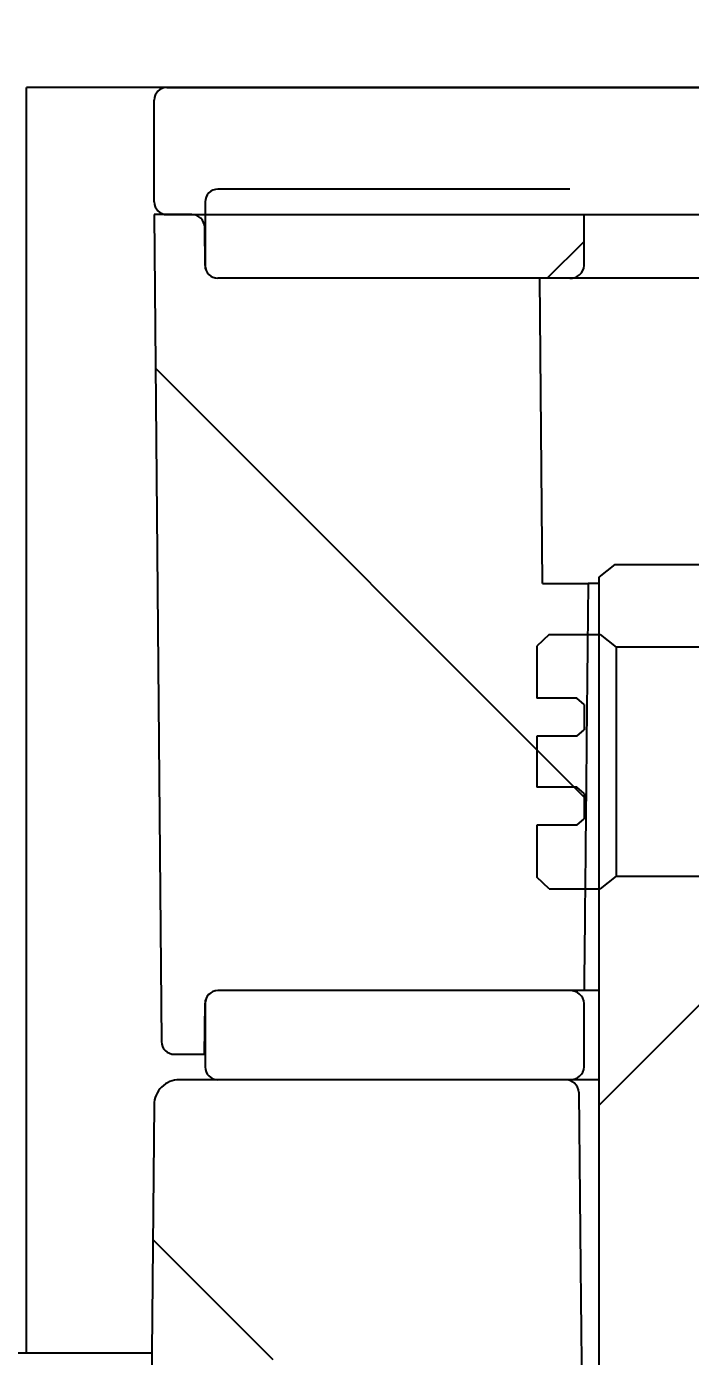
# Model space of a CAD drawing. Header units: millimetres. Extents: x 0 to 4637, y 0 to 3023.
# Drawn here: x 3233.12 to 3254.42, y 2679.6 to 2722.26 of the extents above; entities that cross this region are included whole.
import ezdxf

# ---------------------------------------------------------------- set-up
doc = ezdxf.new("R2010")
doc.units = ezdxf.units.MM
for name, color, linetype in [('ABVP_MAIN_PLASTI', 7, 'Continuous'), ('ABVP_PLASTIC_HOS', 7, 'Continuous'), ('Default', 7, 'Continuous'), ('GASKET_ABVP_HOUS', 7, 'Continuous'), ('KNOB_FOR_CABINET', 7, 'Continuous'), ('M6_INSERT_NUT-CO', 7, 'Continuous'), ('OP_VALVE_MOUNTIN', 7, 'Continuous'), ('WALL', 7, 'Continuous')]:
    doc.layers.add(name, color=color, linetype=linetype)
doc.styles.add('SEACAD_Solid_Edge_ANSI', font='seans.ttf')
doc.dimstyles.new('ANSI_(mm)', dxfattribs={"dimtxt": 4.445, "dimasz": 4.445, "dimexe": 2.2225, "dimexo": 2.2225, "dimgap": 1.11125, "dimtad": 0, "dimtih": 1, "dimtoh": 1, "dimdec": 0, "dimlfac": 7.692308, "dimdsep": 46, "dimtxsty": 'SEACAD_Solid_Edge_ANSI', "dimblk1": '_SE_FILLED', "dimblk2": '_SE_FILLED', "dimsah": 1, "dimcen": 2.2225, "dimadec": 0, "dimazin": 0, "dimtfac": 0.8, "dimtdec": 3, "dimtofl": 0, "dimtmove": 0, "dimatfit": 3, "dimfxl": 1, "dimtolj": 1, "dimarcsym": 0})

# ---------------------------------------------------------------- blocks, each defined once
blk = doc.blocks.new('SE11')
at = {"layer": 'ABVP_MAIN_PLASTI', "linetype": 'Continuous'}
h = blk.add_hatch(dxfattribs=at)
h.set_pattern_fill('ANSI34', angle=90, style=0)
edge = h.paths.add_edge_path()
edge.add_spline(control_points=[(389.6253, 340.8467), (389.6293, 341.2513), (389.6333, 341.656), (389.6373, 342.0606), (389.6402, 342.3493), (389.6431, 342.638), (389.646, 342.9267)], knot_values=[0, 0, 0, 0, 0.009339, 0.009339, 0.009339, 0.016001, 0.016001, 0.016001, 0.016001], degree=3, periodic=0)
edge.add_line((389.646, 342.9267), (389.4129, 342.9267))
edge.add_line((389.4129, 342.9267), (389.3985, 344.4867))
edge.add_line((389.3985, 344.4867), (387.7526, 344.4867))
edge.add_spline(control_points=[(387.7526, 344.4867), (387.7358, 344.4867), (387.7189, 344.4936), (387.6949, 344.5174), (387.6878, 344.534), (387.6876, 344.5511)], knot_values=[0, 0, 0, 0, 0.5, 0.5, 1, 1, 1, 1], degree=3, periodic=0)
edge.add_line((387.6876, 344.5511), (387.6859, 344.7473))
edge.add_spline(control_points=[(387.6859, 344.7473), (387.6858, 344.7643), (387.6786, 344.781), (387.6547, 344.8047), (387.6378, 344.8117), (387.6209, 344.8117)], knot_values=[0, 0, 0, 0, 0.5, 0.5, 1, 1, 1, 1], degree=3, periodic=0)
edge.add_line((387.6209, 344.8117), (387.4281, 344.8117))
edge.add_line((387.4281, 344.8117), (387.465, 340.5861))
edge.add_spline(control_points=[(387.465, 340.5861), (387.4652, 340.569), (387.4723, 340.5524), (387.4963, 340.5286), (387.5132, 340.5217), (387.53, 340.5217)], knot_values=[0, 0, 0, 0, 0.5, 0.5, 1, 1, 1, 1], degree=3, periodic=0)
edge.add_line((387.53, 340.5217), (387.6853, 340.5217))
edge.add_line((387.6853, 340.5217), (387.6876, 340.7823))
edge.add_spline(control_points=[(387.6876, 340.7823), (387.6878, 340.7993), (387.6948, 340.8159), (387.719, 340.8399), (387.7358, 340.8467), (387.7526, 340.8467)], knot_values=[0, 0, 0, 0, 0.5, 0.5, 1, 1, 1, 1], degree=3, periodic=0)
edge.add_line((387.7526, 340.8467), (389.6253, 340.8467))
at = {"layer": 'ABVP_PLASTIC_HOS', "linetype": 'Continuous'}
h = blk.add_hatch(dxfattribs=at)
h.set_pattern_fill('ANSI34', scale=2, angle=90, style=0)
edge = h.paths.add_edge_path()
edge.add_line((387.8821, 338.9617), (389.1426, 338.9617))
edge.add_spline(control_points=[(389.1426, 338.9617), (389.1597, 338.9617), (389.177, 338.9584), (389.2089, 338.9459), (389.2238, 338.9365), (389.2488, 338.913), (389.2591, 338.8987), (389.2731, 338.8672), (389.2769, 338.8502), (389.277, 338.8328)], knot_values=[0, 0, 0, 0, 0.25, 0.25, 0.5, 0.5, 0.75, 0.75, 1, 1, 1, 1], degree=3, periodic=0)
edge.add_line((389.277, 338.8328), (389.2877, 337.6617))
edge.add_line((389.2877, 337.6617), (389.6246, 337.6617))
edge.add_spline(control_points=[(389.6246, 337.6617), (389.6189, 338.2342), (389.6133, 338.8066), (389.6077, 339.3791), (389.6046, 339.6951), (389.6015, 340.0112), (389.5984, 340.3273)], knot_values=[0, 0, 0, 0, 0.013212, 0.013212, 0.013212, 0.020506, 0.020506, 0.020506, 0.020506], degree=3, periodic=0)
edge.add_spline(control_points=[(389.5984, 340.3273), (389.5982, 340.3452), (389.5893, 340.3623), (389.5623, 340.3854), (389.5445, 340.3917), (389.5267, 340.3917)], knot_values=[0, 0, 0, 0, 0.5, 0.5, 1, 1, 1, 1], degree=3, periodic=0)
edge.add_line((389.5267, 340.3917), (387.557, 340.3917))
edge.add_spline(control_points=[(387.557, 340.3917), (387.5402, 340.3917), (387.5232, 340.3884), (387.4919, 340.3755), (387.4776, 340.366), (387.4413, 340.3301), (387.4273, 340.297), (387.427, 340.2628)], knot_values=[0, 0, 0, 0, 0.25, 0.25, 0.5, 0.5, 1, 1, 1, 1], degree=3, periodic=0)
edge.add_line((387.427, 340.2628), (387.4066, 337.9217))
edge.add_line((387.4066, 337.9217), (387.7441, 337.9217))
edge.add_line((387.7441, 337.9217), (387.7521, 338.8328))
edge.add_spline(control_points=[(387.7521, 338.8328), (387.7524, 338.867), (387.7664, 338.9001), (387.8027, 338.936), (387.817, 338.9455), (387.8483, 338.9584), (387.8652, 338.9617), (387.8821, 338.9617)], knot_values=[0, 0, 0, 0, 0.5, 0.5, 0.75, 0.75, 1, 1, 1, 1], degree=3, periodic=0)
at = {"layer": 'GASKET_ABVP_HOUS', "linetype": 'Continuous'}
h = blk.add_hatch(dxfattribs=at)
h.set_pattern_fill('ANSI34', angle=9e-06, style=0)
edge = h.paths.add_edge_path()
edge.add_spline(control_points=[(387.7532, 344.9417), (387.7362, 344.9417), (387.7194, 344.9348), (387.6951, 344.9105), (387.6882, 344.8939), (387.6882, 344.8767)], knot_values=[0, 0, 0, 0, 0.5, 0.5, 1, 1, 1, 1], degree=3, periodic=0)
edge.add_line((387.6882, 344.8767), (387.6882, 344.5517))
edge.add_spline(control_points=[(387.6882, 344.5517), (387.6882, 344.5345), (387.6952, 344.5177), (387.7193, 344.4937), (387.7362, 344.4867), (387.7532, 344.4867)], knot_values=[0, 0, 0, 0, 0.5, 0.5, 1, 1, 1, 1], degree=3, periodic=0)
edge.add_line((387.7532, 344.4867), (389.5528, 344.4867))
edge.add_spline(control_points=[(389.5528, 344.4867), (389.5709, 344.4867), (389.5887, 344.4929), (389.6163, 344.5163), (389.6253, 344.5335), (389.6253, 344.5517)], knot_values=[0, 0, 0, 0, 0.5, 0.5, 1, 1, 1, 1], degree=3, periodic=0)
edge.add_line((389.6253, 344.5517), (389.6253, 344.8767))
edge.add_spline(control_points=[(389.6253, 344.8767), (389.6253, 344.8949), (389.6162, 344.9121), (389.5888, 344.9354), (389.5709, 344.9417), (389.5528, 344.9417)], knot_values=[0, 0, 0, 0, 0.5, 0.5, 1, 1, 1, 1], degree=3, periodic=0)
edge.add_line((389.5528, 344.9417), (387.7532, 344.9417))
h = blk.add_hatch(dxfattribs=at)
h.set_pattern_fill('ANSI34', scale=2, angle=90, style=0)
edge = h.paths.add_edge_path()
edge.add_spline(control_points=[(387.7532, 340.8467), (387.7362, 340.8467), (387.7194, 340.8398), (387.6951, 340.8155), (387.6882, 340.7989), (387.6882, 340.7817)], knot_values=[0, 0, 0, 0, 0.5, 0.5, 1, 1, 1, 1], degree=3, periodic=0)
edge.add_line((387.6882, 340.7817), (387.6882, 340.4567))
edge.add_spline(control_points=[(387.6882, 340.4567), (387.6882, 340.4395), (387.6952, 340.4227), (387.7193, 340.3987), (387.7362, 340.3917), (387.7532, 340.3917)], knot_values=[0, 0, 0, 0, 0.5, 0.5, 1, 1, 1, 1], degree=3, periodic=0)
edge.add_line((387.7532, 340.3917), (389.5528, 340.3917))
edge.add_spline(control_points=[(389.5528, 340.3917), (389.5709, 340.3917), (389.5887, 340.3979), (389.6163, 340.4213), (389.6253, 340.4385), (389.6253, 340.4567)], knot_values=[0, 0, 0, 0, 0.5, 0.5, 1, 1, 1, 1], degree=3, periodic=0)
edge.add_line((389.6253, 340.4567), (389.6253, 340.7817))
edge.add_spline(control_points=[(389.6253, 340.7817), (389.6253, 340.7999), (389.6162, 340.8171), (389.5888, 340.8404), (389.5709, 340.8467), (389.5528, 340.8467)], knot_values=[0, 0, 0, 0, 0.5, 0.5, 1, 1, 1, 1], degree=3, periodic=0)
edge.add_line((389.5528, 340.8467), (387.7532, 340.8467))
at = {"layer": 'KNOB_FOR_CABINET', "linetype": 'Continuous'}
h = blk.add_hatch(dxfattribs=at)
h.set_pattern_fill('LINE', angle=45, style=0)
edge = h.paths.add_edge_path()
edge.add_spline(control_points=[(389.6183, 337.0442), (389.5996, 337.0442), (389.581, 337.0378), (389.567, 337.0251)], knot_values=[0, 0, 0, 0, 1, 1, 1, 1], degree=3, periodic=0)
edge.add_spline(control_points=[(389.567, 337.0251), (389.5571, 337.0162), (389.5472, 337.0072), (389.5374, 336.9982)], knot_values=[0, 0, 0, 0, 1, 1, 1, 1], degree=3, periodic=0)
edge.add_spline(control_points=[(389.5374, 336.9982), (389.5245, 336.9865), (389.5167, 336.9697), (389.5167, 336.9523)], knot_values=[0, 0, 0, 0, 1, 1, 1, 1], degree=3, periodic=0)
edge.add_line((389.5167, 336.9523), (389.5167, 336.8492))
edge.add_spline(control_points=[(389.5167, 336.8492), (389.5167, 336.8313), (389.5084, 336.8143), (389.482, 336.7906), (389.4644, 336.7842), (389.4468, 336.7842)], knot_values=[0, 0, 0, 0, 0.5, 0.5, 1, 1, 1, 1], degree=3, periodic=0)
edge.add_line((389.4468, 336.7842), (388.9418, 336.7842))
edge.add_spline(control_points=[(388.9418, 336.7842), (388.9198, 336.7626), (388.8979, 336.7411), (388.8759, 336.7195)], knot_values=[0, 0, 0, 0, 0.00071, 0.00071, 0.00071, 0.00071], degree=3, periodic=0)
edge.add_line((388.8759, 336.7195), (388.8759, 335.9392))
edge.add_spline(control_points=[(388.8759, 335.9392), (388.8759, 335.9285), (388.8759, 335.9178), (388.8759, 335.9071)], knot_values=[0, 0, 0, 0, 0.000247, 0.000247, 0.000247, 0.000247], degree=3, periodic=0)
edge.add_line((388.8759, 335.9071), (388.8759, 335.8742))
edge.add_spline(control_points=[(388.8759, 335.8742), (388.8759, 335.8641), (388.8771, 335.8542), (388.8817, 335.8347), (388.8852, 335.8252), (388.8986, 335.7984), (388.9118, 335.7826), (388.928, 335.7706)], knot_values=[0, 0, 0, 0, 0.25, 0.25, 0.5, 0.5, 1, 1, 1, 1], degree=3, periodic=0)
edge.add_spline(control_points=[(388.928, 335.7706), (388.9511, 335.7534), (388.9794, 335.7442), (389.0081, 335.7442)], knot_values=[0, 0, 0, 0, 1, 1, 1, 1], degree=3, periodic=0)
edge.add_line((389.0081, 335.7442), (389.5769, 335.7442))
edge.add_ellipse((389.5769, 335.8059), major_axis=(0.0954, 0), ratio=0.647339, start_angle=270, end_angle=293.8122)
edge.add_spline(control_points=[(389.6155, 335.7494), (389.6281, 335.7531), (389.6403, 335.7583), (389.6591, 335.7646), (389.6656, 335.7664), (389.6787, 335.7679), (389.6853, 335.7676), (389.7049, 335.7637), (389.717, 335.7582), (389.7419, 335.7494), (389.7546, 335.7459), (389.7677, 335.7446)], knot_values=[0, 0, 0, 0, 0.25, 0.25, 0.375, 0.375, 0.5, 0.5, 0.75, 0.75, 1, 1, 1, 1], degree=3, periodic=0)
edge.add_ellipse((389.7775, 335.8059), major_axis=(0.081, 0), ratio=0.762202, start_angle=263.07898, end_angle=270)
edge.add_line((389.7775, 335.7442), (390.2876, 335.7442))
edge.add_spline(control_points=[(390.2876, 335.7442), (390.3102, 335.7442), (390.332, 335.7564), (390.3436, 335.7759)], knot_values=[0, 0, 0, 0, 1, 1, 1, 1], degree=3, periodic=0)
edge.add_spline(control_points=[(390.3436, 335.7759), (390.3495, 335.7857), (390.3579, 335.7936), (390.3679, 335.799)], knot_values=[0, 0, 0, 0, 1, 1, 1, 1], degree=3, periodic=0)
edge.add_ellipse((390.4089, 335.7442), major_axis=(0.0764, 0), ratio=0.851189, start_angle=112.01261, end_angle=122.47867)
edge.add_spline(control_points=[(390.3803, 335.8044), (390.3873, 335.8069), (390.3946, 335.8081), (390.4092, 335.809), (390.4166, 335.809), (390.424, 335.8084)], knot_values=[0, 0, 0, 0, 0.5, 0.5, 1, 1, 1, 1], degree=3, periodic=0)
edge.add_ellipse((390.4047, 335.7442), major_axis=(0.1238, 0), ratio=0.524859, start_angle=29.15537, end_angle=81.05042)
edge.add_ellipse((390.6156, 335.8059), major_axis=(0.1177, 0), ratio=0.524859, start_angle=209.15537, end_angle=270)
edge.add_line((390.6156, 335.7442), (391.0433, 335.7442))
edge.add_spline(control_points=[(391.0433, 335.7442), (391.0604, 335.7442), (391.0776, 335.7475), (391.1094, 335.7603), (391.1241, 335.7697), (391.1612, 335.8057), (391.1758, 335.8395), (391.1758, 335.8742)], knot_values=[0, 0, 0, 0, 0.25, 0.25, 0.5, 0.5, 1, 1, 1, 1], degree=3, periodic=0)
edge.add_line((391.1758, 335.8742), (391.1758, 336.7192))
edge.add_spline(control_points=[(391.1758, 336.7192), (391.1537, 336.7409), (391.1317, 336.7625), (391.1096, 336.7842)], knot_values=[0, 0, 0, 0, 0.000714, 0.000714, 0.000714, 0.000714], degree=3, periodic=0)
edge.add_line((391.1096, 336.7842), (390.6046, 336.7842))
edge.add_spline(control_points=[(390.6046, 336.7842), (390.587, 336.7842), (390.5693, 336.7907), (390.5431, 336.8142), (390.5347, 336.8314), (390.5347, 336.8492)], knot_values=[0, 0, 0, 0, 0.5, 0.5, 1, 1, 1, 1], degree=3, periodic=0)
edge.add_line((390.5347, 336.8492), (390.5347, 336.9523))
edge.add_spline(control_points=[(390.5347, 336.9523), (390.5347, 336.9697), (390.5268, 336.9865), (390.514, 336.9982)], knot_values=[0, 0, 0, 0, 1, 1, 1, 1], degree=3, periodic=0)
edge.add_spline(control_points=[(390.514, 336.9982), (390.5042, 337.0072), (390.4943, 337.0162), (390.4844, 337.0251)], knot_values=[0, 0, 0, 0, 1, 1, 1, 1], degree=3, periodic=0)
edge.add_spline(control_points=[(390.4844, 337.0251), (390.4705, 337.0378), (390.4517, 337.0442), (390.4331, 337.0442)], knot_values=[0, 0, 0, 0, 1, 1, 1, 1], degree=3, periodic=0)
edge.add_line((390.4331, 337.0442), (390.3512, 337.0442))
edge.add_line((390.3512, 337.0442), (390.3512, 342.9592))
edge.add_spline(control_points=[(390.3512, 342.9592), (390.3245, 342.9815), (390.2974, 343.0033), (390.2696, 343.0242)], knot_values=[0, 0, 0, 0, 1, 1, 1, 1], degree=3, periodic=0)
edge.add_line((390.2696, 343.0242), (389.7818, 343.0242))
edge.add_spline(control_points=[(389.7818, 343.0242), (389.754, 343.0033), (389.7269, 342.9815), (389.7002, 342.9592)], knot_values=[0, 0, 0, 0, 1, 1, 1, 1], degree=3, periodic=0)
edge.add_line((389.7002, 342.9592), (389.7002, 337.0442))
edge.add_line((389.7002, 337.0442), (389.6183, 337.0442))
h.paths.add_polyline_path([(389.7002, 336.0042), (390.3512, 336.0042), (390.3512, 336.3942), (389.7002, 336.3942)])
at = {"layer": 'M6_INSERT_NUT-CO', "linetype": 'Continuous'}
h = blk.add_hatch(dxfattribs=at)
h.set_pattern_fill('LINE', scale=2, angle=45, style=0)
edge = h.paths.add_edge_path()
edge.add_line((389.5887, 342.1467), (389.3832, 342.1467))
edge.add_line((389.3832, 342.1467), (389.3832, 341.8867))
edge.add_line((389.3832, 341.8867), (389.5887, 341.8867))
edge.add_spline(control_points=[(389.5887, 341.8867), (389.6009, 341.8758), (389.613, 341.865), (389.6253, 341.8542)], knot_values=[0, 0, 0, 0, 1, 1, 1, 1], degree=3, periodic=0)
edge.add_line((389.6253, 341.8542), (389.6253, 341.7242))
edge.add_spline(control_points=[(389.6253, 341.7242), (389.613, 341.7134), (389.6009, 341.7026), (389.5887, 341.6917)], knot_values=[0, 0, 0, 0, 1, 1, 1, 1], degree=3, periodic=0)
edge.add_line((389.5887, 341.6917), (389.3832, 341.6917))
edge.add_line((389.3832, 341.6917), (389.3832, 341.4273))
edge.add_spline(control_points=[(389.3832, 341.4273), (389.4046, 341.407), (389.426, 341.3868), (389.4474, 341.3667)], knot_values=[0, 0, 0, 0, 1, 1, 1, 1], degree=3, periodic=0)
edge.add_line((389.4474, 341.3667), (389.7073, 341.3667))
edge.add_spline(control_points=[(389.7073, 341.3667), (389.7343, 341.389), (389.7616, 341.4108), (389.7897, 341.4317)], knot_values=[0, 0, 0, 0, 1, 1, 1, 1], degree=3, periodic=0)
edge.add_line((389.7897, 341.4317), (389.7897, 342.6017))
edge.add_spline(control_points=[(389.7897, 342.6017), (389.7616, 342.6225), (389.7342, 342.6444), (389.7073, 342.6667)], knot_values=[0, 0, 0, 0, 1, 1, 1, 1], degree=3, periodic=0)
edge.add_line((389.7073, 342.6667), (389.4474, 342.6667))
edge.add_spline(control_points=[(389.4474, 342.6667), (389.426, 342.6466), (389.4046, 342.6264), (389.3832, 342.6061)], knot_values=[0, 0, 0, 0, 1, 1, 1, 1], degree=3, periodic=0)
edge.add_line((389.3832, 342.6061), (389.3832, 342.3417))
edge.add_line((389.3832, 342.3417), (389.5887, 342.3417))
edge.add_spline(control_points=[(389.5887, 342.3417), (389.6009, 342.3308), (389.613, 342.32), (389.6253, 342.3092)], knot_values=[0, 0, 0, 0, 1, 1, 1, 1], degree=3, periodic=0)
edge.add_line((389.6253, 342.3092), (389.6253, 342.1792))
edge.add_spline(control_points=[(389.6253, 342.1792), (389.613, 342.1684), (389.6009, 342.1576), (389.5887, 342.1467)], knot_values=[0, 0, 0, 0, 1, 1, 1, 1], degree=3, periodic=0)
at = {"layer": 'OP_VALVE_MOUNTIN', "linetype": 'Continuous'}
h = blk.add_hatch(dxfattribs=at)
h.set_pattern_fill('ANSI32', angle=90, style=0)
edge = h.paths.add_edge_path()
edge.add_line((387.4932, 344.8117), (397.5744, 344.8117))
edge.add_line((397.5744, 344.8117), (397.5744, 345.4617))
edge.add_line((397.5744, 345.4617), (387.4932, 345.4617))
edge.add_spline(control_points=[(387.4932, 345.4617), (387.4761, 345.4617), (387.4592, 345.4547), (387.4351, 345.4306), (387.4281, 345.4138), (387.4281, 345.3967)], knot_values=[0, 0, 0, 0, 0.5, 0.5, 1, 1, 1, 1], degree=3, periodic=0)
edge.add_line((387.4281, 345.3967), (387.4281, 344.8767))
edge.add_spline(control_points=[(387.4281, 344.8767), (387.4281, 344.8596), (387.4352, 344.8427), (387.4592, 344.8187), (387.4761, 344.8117), (387.4932, 344.8117)], knot_values=[0, 0, 0, 0, 0.5, 0.5, 1, 1, 1, 1], degree=3, periodic=0)
at = {"layer": 'WALL', "linetype": 'Continuous'}
h = blk.add_hatch(dxfattribs=at)
h.set_pattern_fill('LINE', scale=2, angle=45, style=0)
h.paths.add_polyline_path([(386.7756, 338.9942), (386.7756, 345.4617), (394.906, 345.4617), (394.906, 351.9942), (373.7756, 351.9942), (373.7756, 338.9942)])
at = {"layer": 'ABVP_MAIN_PLASTI', "color": 7, "linetype": 'Continuous'}
for p, q in [((387.4281, 344.8117), (387.465, 340.5861)), ((387.6209, 344.8117), (387.4281, 344.8117)), ((387.6876, 344.5511), (387.6859, 344.7473)), ((389.3985, 344.4867), (387.7526, 344.4867)), ((389.4129, 342.9267), (389.3985, 344.4867)), ((389.4129, 342.9267), (389.646, 342.9267)), ((389.7002, 342.9267), (389.646, 342.9267)), ((389.6253, 340.8467), (387.7526, 340.8467)), ((389.7002, 340.8467), (389.6253, 340.8467)), ((387.6853, 340.5217), (387.6876, 340.7823)), ((387.53, 340.5217), (387.6853, 340.5217)), ((387.6853, 340.5217), (387.6882, 340.5217))]:
    blk.add_line(p, q, dxfattribs=at)
for points, knots in [([(387.6859, 344.7473), (387.6858, 344.7643), (387.6786, 344.781), (387.6547, 344.8047), (387.6378, 344.8117), (387.6209, 344.8117)], [0, 0, 0, 0, 0.5, 0.5, 1, 1, 1, 1]), ([(387.6876, 344.5511), (387.6878, 344.534), (387.6949, 344.5174), (387.7189, 344.4936), (387.7358, 344.4867), (387.7526, 344.4867)], [0, 0, 0, 0, 0.5, 0.5, 1, 1, 1, 1]), ([(389.646, 342.9267), (389.6431, 342.638), (389.6402, 342.3493), (389.6373, 342.0606), (389.6333, 341.656), (389.6293, 341.2513), (389.6253, 340.8467)], [0, 0, 0, 0, 0.416379, 0.416379, 0.416379, 1, 1, 1, 1]), ([(387.7526, 340.8467), (387.7358, 340.8467), (387.719, 340.8399), (387.6948, 340.8159), (387.6878, 340.7993), (387.6876, 340.7823)], [0, 0, 0, 0, 0.5, 0.5, 1, 1, 1, 1]), ([(387.465, 340.5861), (387.4652, 340.569), (387.4723, 340.5524), (387.4963, 340.5286), (387.5132, 340.5217), (387.53, 340.5217)], [0, 0, 0, 0, 0.5, 0.5, 1, 1, 1, 1])]:
    blk.add_open_spline(points, degree=3, knots=knots, dxfattribs=at)
at = {"layer": 'ABVP_PLASTIC_HOS', "color": 7, "linetype": 'Continuous'}
for p, q in [((389.5267, 340.3917), (387.557, 340.3917)), ((387.427, 340.2628), (387.4066, 337.9217))]:
    blk.add_line(p, q, dxfattribs=at)
for points, knots in [([(387.557, 340.3917), (387.5402, 340.3917), (387.5232, 340.3884), (387.4919, 340.3755), (387.4776, 340.366), (387.4413, 340.3301), (387.4273, 340.297), (387.427, 340.2628)], [0, 0, 0, 0, 0.25, 0.25, 0.5, 0.5, 1, 1, 1, 1]), ([(389.5984, 340.3273), (389.5982, 340.3452), (389.5893, 340.3623), (389.5623, 340.3854), (389.5445, 340.3917), (389.5267, 340.3917)], [0, 0, 0, 0, 0.5, 0.5, 1, 1, 1, 1]), ([(389.5984, 340.3273), (389.6015, 340.0112), (389.6046, 339.6951), (389.6077, 339.3791), (389.6133, 338.8066), (389.6189, 338.2342), (389.6246, 337.6617)], [0, 0, 0, 0, 0.355713, 0.355713, 0.355713, 1, 1, 1, 1])]:
    blk.add_open_spline(points, degree=3, knots=knots, dxfattribs=at)
at = {"layer": 'GASKET_ABVP_HOUS', "color": 7, "linetype": 'Continuous'}
for p, q in [((389.5528, 344.9417), (387.7532, 344.9417)), ((387.6882, 344.8767), (387.6882, 344.5517)), ((389.6253, 344.5517), (389.6253, 344.8117)), ((389.5528, 344.4867), (387.7532, 344.4867)), ((390.4999, 344.4867), (389.5528, 344.4867)), ((389.5528, 340.8467), (387.7532, 340.8467)), ((387.6882, 340.7817), (387.6882, 340.4567)), ((389.6253, 340.4567), (389.6253, 340.7817)), ((389.5528, 340.3917), (387.7532, 340.3917)), ((389.7002, 340.3917), (389.5528, 340.3917))]:
    blk.add_line(p, q, dxfattribs=at)
for points in [[(387.7532, 344.9417), (387.7362, 344.9417), (387.7194, 344.9348), (387.6951, 344.9105), (387.6882, 344.8939), (387.6882, 344.8767)], [(387.6882, 344.5517), (387.6882, 344.5345), (387.6952, 344.5177), (387.7193, 344.4937), (387.7362, 344.4867), (387.7532, 344.4867)], [(389.5528, 344.4867), (389.5709, 344.4867), (389.5887, 344.4929), (389.6163, 344.5163), (389.6253, 344.5335), (389.6253, 344.5517)], [(387.7532, 340.8467), (387.7362, 340.8467), (387.7194, 340.8398), (387.6951, 340.8155), (387.6882, 340.7989), (387.6882, 340.7817)], [(389.6253, 340.7817), (389.6253, 340.7999), (389.6162, 340.8171), (389.5888, 340.8404), (389.5709, 340.8467), (389.5528, 340.8467)], [(387.6882, 340.4567), (387.6882, 340.4395), (387.6952, 340.4227), (387.7193, 340.3987), (387.7362, 340.3917), (387.7532, 340.3917)], [(389.5528, 340.3917), (389.5709, 340.3917), (389.5887, 340.3979), (389.6163, 340.4213), (389.6253, 340.4385), (389.6253, 340.4567)]]:
    blk.add_open_spline(points, degree=3, knots=[0, 0, 0, 0, 0.5, 0.5, 1, 1, 1, 1], dxfattribs=at)
at = {"layer": 'KNOB_FOR_CABINET', "color": 7, "linetype": 'Continuous'}
for p, q in [((389.7818, 343.0242), (389.7002, 342.9592)), ((389.7818, 343.0242), (390.2696, 343.0242)), ((389.7002, 342.9592), (389.7002, 337.0442))]:
    blk.add_line(p, q, dxfattribs=at)
at = {"layer": 'M6_INSERT_NUT-CO', "color": 7, "linetype": 'Continuous'}
for p, q in [((389.4474, 342.6667), (389.3832, 342.6061)), ((389.4474, 342.6667), (389.7073, 342.6667)), ((389.7073, 342.6667), (389.7897, 342.6017)), ((389.3832, 342.6061), (389.3832, 342.3417)), ((390.263, 342.6017), (389.7897, 342.6017)), ((389.7897, 342.6017), (389.7897, 341.4317)), ((389.5887, 342.3417), (389.3832, 342.3417)), ((389.6253, 342.3092), (389.5887, 342.3417)), ((389.6253, 342.3092), (389.6253, 342.1792)), ((389.5887, 342.1467), (389.6253, 342.1792)), ((389.5887, 342.1467), (389.3832, 342.1467)), ((389.3832, 342.1467), (389.3832, 341.8867)), ((389.5887, 341.8867), (389.3832, 341.8867)), ((389.6253, 341.8542), (389.5887, 341.8867)), ((389.6253, 341.8542), (389.6253, 341.7242)), ((389.5887, 341.6917), (389.6253, 341.7242)), ((389.5887, 341.6917), (389.3832, 341.6917)), ((389.3832, 341.6917), (389.3832, 341.4273)), ((389.4474, 341.3667), (389.3832, 341.4273)), ((389.7897, 341.4317), (389.7073, 341.3667)), ((389.7897, 341.4317), (390.263, 341.4317)), ((389.4474, 341.3667), (389.7073, 341.3667))]:
    blk.add_line(p, q, dxfattribs=at)
at = {"layer": 'OP_VALVE_MOUNTIN', "color": 7, "linetype": 'Continuous'}
for p, q in [((387.4932, 345.4617), (397.5744, 345.4617)), ((387.4281, 344.8767), (387.4281, 345.3967)), ((387.4932, 344.8117), (397.5744, 344.8117))]:
    blk.add_line(p, q, dxfattribs=at)
for points in [[(387.4932, 345.4617), (387.4761, 345.4617), (387.4592, 345.4547), (387.4351, 345.4306), (387.4281, 345.4138), (387.4281, 345.3967)], [(387.4281, 344.8767), (387.4281, 344.8596), (387.4352, 344.8427), (387.4592, 344.8187), (387.4761, 344.8117), (387.4932, 344.8117)]]:
    blk.add_open_spline(points, degree=3, knots=[0, 0, 0, 0, 0.5, 0.5, 1, 1, 1, 1], dxfattribs=at)
at = {"layer": 'WALL', "color": 7, "linetype": 'Continuous'}
for p, q in [((386.7756, 338.9942), (386.7756, 345.4617)), ((394.906, 345.4617), (386.7756, 345.4617)), ((386.7756, 338.9942), (373.7756, 338.9942)), ((387.4159, 338.9942), (386.7756, 338.9942))]:
    blk.add_line(p, q, dxfattribs=at)
blk = doc.blocks.new('_SE_FILLED')
at = {"color": 0}
blk.add_line((0, 0), (-1, 0), dxfattribs=at)
blk.add_solid([(0, 0), (-1, -0.1665), (-1, 0.1665), (0, 0)], dxfattribs=at)
blk = doc.blocks.new('*D91')
at = {"layer": 'Default', "color": 0, "linetype": 'Continuous', "lineweight": -2}
for p, q in [((3230.895, 2720.313), (3124.842, 2720.313)), ((3127.064, 2715.868), (3127.064, 2703.348)), ((3127.064, 2684.151), (3127.064, 2696.671)), ((3230.895, 2679.706), (3124.842, 2679.706))]:
    blk.add_line(p, q, dxfattribs=at)
at = {"layer": 'Defpoints', "color": 0}
for p in [(3127.064, 2720.313), (3233.117, 2720.313), (3233.117, 2679.706)]:
    blk.add_point(p, dxfattribs=at)
at = {"layer": 'Default', "color": 0, "linetype": 'ByBlock', "lineweight": -2, "xscale": 4.445, "yscale": 4.445, "zscale": 4.445}
for p, rotation in [((3127.064, 2720.313), 90), ((3127.064, 2679.706), 270)]:
    blk.add_blockref('_SE_FILLED', p, dxfattribs=dict(at, rotation=rotation))
at = {"layer": 'Default', "color": 0, "insert": (3127.064, 2700.009), "char_height": 4.445, "attachment_point": 5, "style": 'SEACAD_Solid_Edge_ANSI'}
blk.add_mtext('\\A1;\\A1;  X {}', dxfattribs=at)

msp = doc.modelspace()

# ---------------------------------------------------------------- block references
at = {"layer": 'Default', "xscale": 6.278552465, "yscale": 6.278552465, "zscale": 6.278552465}
msp.add_blockref('SE11', (804.7265, 551.3132), dxfattribs=at)

# ---------------------------------------------------------------- dimensions: what is measured, and where the dimension line sits
at = {"layer": 'Default', "color": 7, "linetype": 'Continuous'}
dim = msp.add_linear_dim(base=(3127.0642, 2720.3125), p1=(3233.1171, 2679.706), p2=(3233.1171, 2720.3125), angle=90, text='\\A1;  X {}', dimstyle='ANSI_(mm)', override={"dimdec": 2}, dxfattribs=at)
dim.commit()
dim.dimension.update_dxf_attribs({"geometry": '*D91', "text_midpoint": (3127.0642, 2700.0093), "dimtype": 161})

doc.saveas('drawing.dxf')
